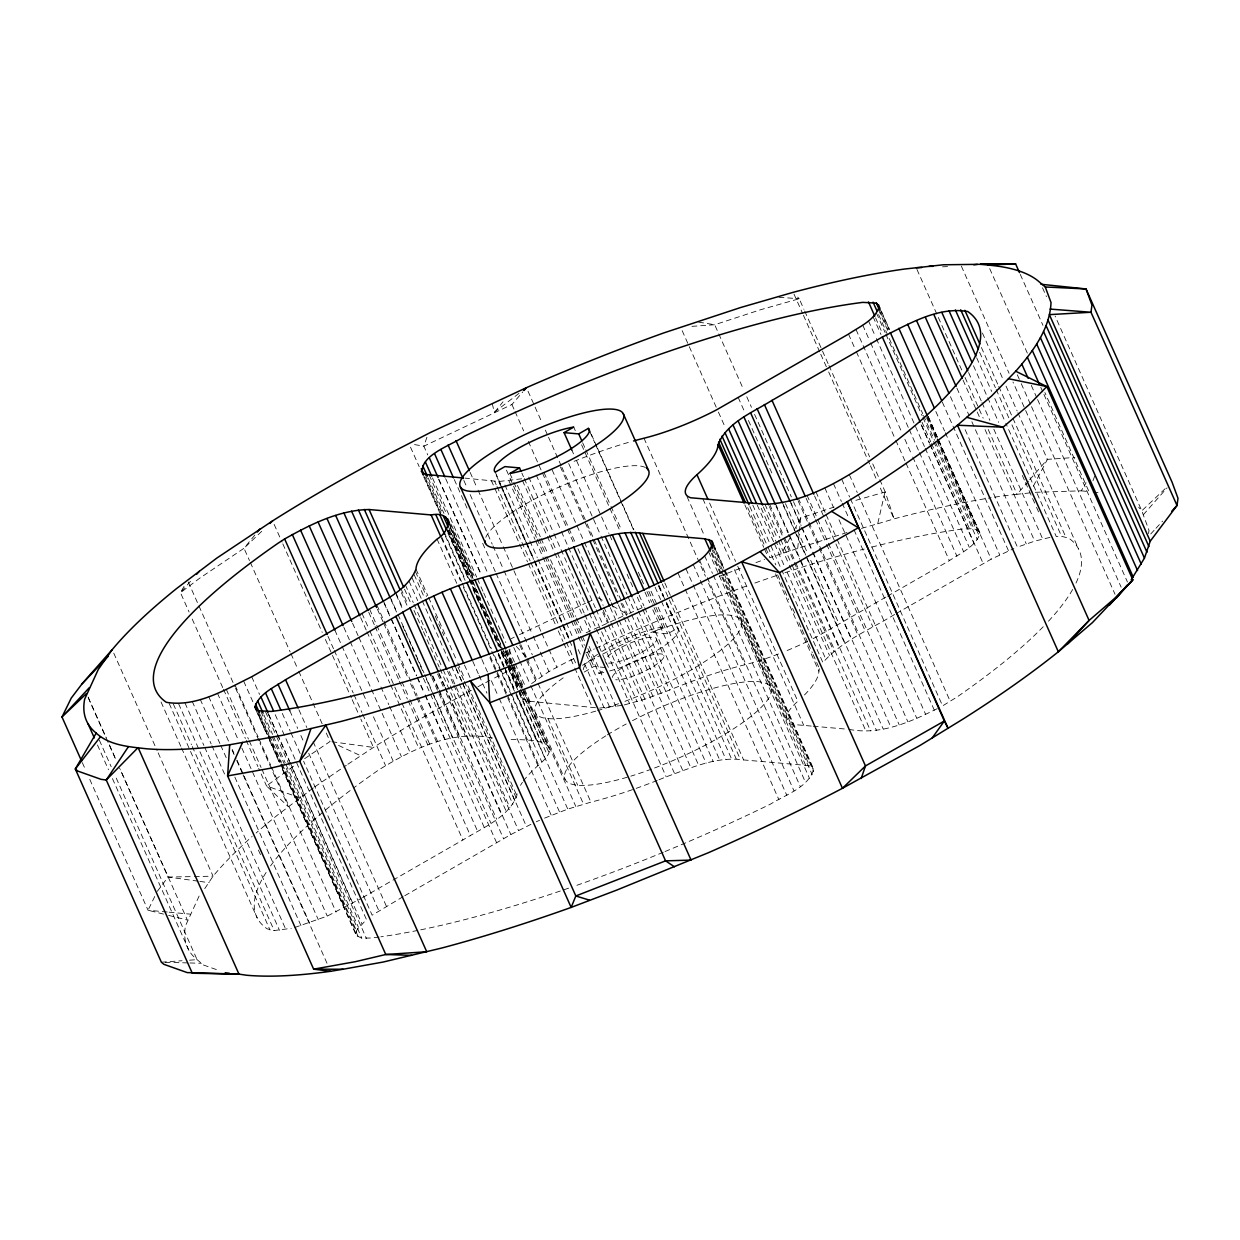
<?xml version="1.0" encoding="UTF-8"?>
<svg xmlns="http://www.w3.org/2000/svg" width="1240" height="1240" viewBox="0 0 1240 1240"><rect width="100%" height="100%" fill="white"/><g stroke="black" fill="none" stroke-linecap="round" stroke-linejoin="round"><path stroke-width="0.75" stroke-dasharray="5 3.75" d="M509.826 662.501L509.857 649.032M595.495 707.73L526.101 700.941L522.087 697.717L523.528 692.106M665.028 851.539A450.26 107.4 -24 0 0 770.49 804.109C785.462 794.732 808.402 787.632 813.688 769.188L724.64 569.175M797.723 548.39L799.226 533.185M799.413 531.278L800.73 517.979L792.128 498.666M1148.55 533.572L1148.999 530.348L1141.792 510.803L1055.116 316.107M362.591 897.574L462.892 839.976C482.081 827.948 507.966 818.059 516.863 795.693A164.409 39.215 -24 0 1 517.297 792.716M804.466 694.974A164.409 39.215 -24 0 0 818.912 671.212L819.423 668.654M861.459 528.395L877.703 523.776L884.973 492.063M379.115 937.053A450.26 107.4 -24 0 1 372.155 937.982L361.832 938.184L356.407 935.642L356.407 930.62L366.435 919.507L274.226 712.427M887.53 596.146L949.36 560.635C960.365 553.195 975.477 546.948 980.049 533.495L928.14 416.221M523.357 781.061A164.409 39.215 -24 0 1 537.928 765.654C569.346 739.458 529.154 739.707 509.439 739.536M426.917 437.255L423.847 446.183L427.754 454.956M1092.983 480.732L1095.649 473.463M154.752 896.489L148.041 910.238L166.764 914.918M199.113 896.055L185.535 925.722A525.962 125.457 -24 0 0 197.083 959.652L203.391 964.968L217.946 970.13M1033.339 486.189L1047.397 459.358L1012.987 382.06M789.725 538.393L781.464 553.707L769.668 557.752M794.313 529.883L800.73 517.979L836.148 506.4M183.97 586.458L180.467 592.689L189.084 612.018M204.74 888.63L213.063 876.199A525.962 125.457 -24 0 1 252.138 836.473M1035.229 492.311L1081.264 490.823L1086.101 482.794M157.279 891.343L168.097 877.052L192.448 876.602M494.729 412.083L503.006 401.822M254.882 534.998L244.017 548.266L199.485 578.351L180.467 592.689L190.495 581.296M894.613 614.451C870.31 629.564 842.099 640.538 822.91 662.594L781.929 570.555M414.532 444.587L423.847 446.183L511.918 404.519L522.815 391.887M1028.44 481.182L1017.063 494.279L1005.191 495.613A525.962 125.457 -24 0 0 992.852 497.457M1029.696 479.74L1047.397 459.358L1074.801 457.467M1143.264 514.802L1167.057 487.847M1150.736 533.96L1154.688 529.682M1155.99 528.271L1162.562 521.141M261.702 531.309L244.017 548.266L249.488 560.573M1165.182 488.684L1141.792 510.803L1138.692 507.253M531.604 683.596L548.933 671.568L565.285 662.796A450.26 107.4 -24 0 1 575.453 657.882M518.971 393.39L494.279 412.3L492.125 402.954M313.301 787.943L277.435 815.13A525.962 125.457 -24 0 0 256.106 832.986M314.774 786.842L346.286 765.312M293.477 766.212L266.507 785.928L288.346 806.76L259.981 743.039M304.606 758.694L330.057 741.505L325.361 730.964M347.882 764.243L373.442 747.425A525.962 125.457 -24 0 1 471.231 690.37M403.124 896.675L372.155 915.198L303.599 761.221M492.512 738.048C451.825 729.507 412.285 749.193 378.665 769.962A450.26 107.4 -24 0 0 353.989 787.648M850.423 498.79L942.617 705.886L957.094 696.942A450.26 107.4 -24 0 0 1043.367 626.587M885.856 597.107L817.269 636.476A91.295 21.778 -24 0 1 809.332 640.491M404.782 895.714L510.849 834.551L532.968 823.298M584.241 672.049L593.882 666.515L608.53 667.787L596.719 641.266M642.832 609.538L653.077 632.524L662.718 626.99L652.472 603.989M587.853 648.567L598.889 673.336L603.71 670.561M653.077 632.524L667.725 633.811L677.365 628.261L678.001 628.959A51.739 12.338 -24 0 1 656.766 650.628A51.739 12.338 -24 0 1 606.577 671.786M294.686 927.52L327.252 916.096L360.933 898.52M896.288 613.49L991.194 559.147L1013.871 548.591M848.904 729.337C880.726 735.723 911.586 721.525 939.316 707.637M511.329 638.662L514.244 637.159M514.615 667.693L493.303 678.606M519.452 634.663L585.606 603.198M586.132 632.788L627.316 614.218L622.589 603.601M536.269 821.779L539.586 820.291M587.357 602.423L594.425 599.308M544.577 818.121L567.781 809.1L590.922 802.14A164.409 39.215 -24 0 0 634.136 789.074M624.309 704.925L644.924 699.174L669.569 690.076A164.409 39.215 -24 0 1 744.853 664.764A91.295 21.778 -24 0 0 779.511 653.573M659.029 779.743A164.409 39.215 -24 0 0 666.206 776.829C690.804 768.01 716.937 755.982 743.628 759.934L805.69 765.343L809.658 765.964L813.688 769.188M1049.924 537.416L1034.718 541.12L1017.435 547.119L964.627 428.529M877.703 523.776L894.055 518.863A525.962 125.457 -24 0 1 991.054 497.736M855.863 500.34L885.251 491.986L894.055 518.863L879.082 485.228M847.013 532.503L781.464 553.707L760.972 507.687M266.12 872.449A450.26 107.4 -24 0 0 267.173 928.837L274.179 930.543L291.276 928.341M521.668 478.795L498.743 481.523L464.938 478.113M599.602 708.087L622.542 705.343M662.718 626.99L660.161 627.409A51.739 12.338 -24 0 0 602.284 651.248M598.889 673.336L601.447 672.917A51.739 12.338 -24 0 0 604.81 672.204M1029.82 492.9L1017.063 494.279L987.908 428.792M979.352 531.263L973.943 528.721L963.604 528.922A450.26 107.4 -24 0 0 871.488 547.15M161.355 962.209L182.032 960.737M189.55 960.194L197.083 959.652L115.118 775.589M691.966 326.353L714.689 324.74L760.74 309.69L799.211 298.747L803.908 309.287M942.54 266.801L948.182 266.6M1075.995 583.064A450.26 107.4 -24 0 0 1068.601 538.067L1061.58 536.362L1056.279 536.548L1005.841 423.274M194.324 876.556L213.063 876.199L157.899 752.308M811.285 726.067L791.554 724.331A91.295 21.778 -24 0 1 797.832 701.251L736.374 563.192M165.168 962.302L188.031 962.922M189.937 962.968L201.361 963.263M778.968 297.274L799.211 298.747L795.599 294.887M813.177 726.221L847.029 729.182M167.23 912.02L148.041 910.238L89.373 778.488M169.151 912.191L190.263 914.144M1081.264 490.823L1088.999 491.644L1044.87 392.522M331.933 741.768L373.442 747.425L360.84 719.107M198.028 881.144L168.097 877.052L119.598 768.149M199.888 881.408L209.25 882.694M698.647 322.121L714.689 324.74L743.628 389.748M168.64 915.384L187.38 920.065L120.389 769.621M300.111 797.894L266.507 785.928L258.679 768.366M338.536 745.442L360.577 755.656M597.943 597.757L604.469 601.415M612.638 605.988L627.316 614.218M516.259 646.35L529.015 660.222M1042.499 287.788L1046.436 296.639M1020.288 274.412L1042.964 325.345M989.706 268.63L1027.542 353.586M1040.779 387.329L1043.135 392.631M1043.925 394.413L1127.455 582.025M1031.293 385.392L1036.811 397.776M1037.601 399.543L1121.13 587.156M1017.312 374.79L1020.458 381.874M1021.249 383.64L1030.704 404.875M1031.494 406.643L1115.024 594.255M961.357 266.12L1009.066 373.287M982.421 333.033L1002.912 379.053M1006.059 386.136L1017.095 410.905M1017.885 412.688L1078.568 548.964M981.413 347.495L997.952 384.663M998.743 386.43L1012.135 416.516M1012.925 418.299L1065.718 536.874M979.631 352.3L995.395 387.686M996.185 389.469L1008.787 417.787M1011.933 424.855L1061.58 536.362M976.686 357.787L991.659 391.406M994.805 398.489L1005.051 421.507M973.477 365.738L998.696 422.375M1022.334 475.463L1024.705 480.779M1025.495 482.546L1035.741 505.548M1036.532 507.331L1038.888 512.632M968.611 372.574L981.212 400.892M982.002 402.659L989.876 420.36M993.829 429.211L1042.685 538.951M916.98 269.499L961.899 370.388M965.046 377.471L978.453 407.557M979.244 409.324L983.18 418.175M963.015 380.045L980.344 418.996M985.072 429.614L1034.718 541.12M956.893 388.104L968.719 414.656M971.865 421.739L1026.24 543.864M950.445 396.676L959.899 417.911M942.323 402.132L1008.508 550.808M935.859 411.494L944.539 430.962M945.314 432.729L999.688 554.854M881.64 311.798L889.529 329.499M879.966 308.714L889.421 329.949M928.032 416.671L980.049 533.495M928.14 417.555L936.82 437.022M937.611 438.789L991.194 559.147M880.369 311.969L888.259 329.654M926.869 416.392L936.324 437.627M937.115 439.394L977.306 529.666M878.494 309.737L887.949 330.971M926.559 417.71L979.352 536.284M878.587 314.572L922.715 413.68M923.505 415.446L934.541 440.231M935.316 441.998L973.943 528.721M876.432 313.038L885.112 332.522M885.887 334.288L922.141 415.695M922.932 417.477L977.306 539.601M875.564 317.858L882.648 333.793M922.048 422.282L930.729 441.75M931.504 443.517L969.339 528.472M921.738 425.521L929.613 443.222M930.403 444.989L983.196 563.58M873.068 316.774L880.958 334.474M921.134 424.746L929.024 442.447M929.814 444.214L973.943 543.322M868.465 320.85L875.564 336.769M876.355 338.551L924.42 446.509M925.211 448.275L969.339 547.398M862.745 325.159L869.845 341.093M870.62 342.86L908.455 427.815M909.245 429.582L918.701 450.818M919.491 452.585L963.62 551.707M856.034 329.608L862.343 343.759M863.133 345.526L901.744 432.264M904.89 439.332L911.989 455.266M912.779 457.033L956.908 556.156M848.501 334.087L855.585 350.006M856.375 351.772L895.001 438.511M895.776 440.278L905.231 461.512M906.021 463.279L949.36 560.635M804.698 311.054L828.149 363.754M828.94 365.506L869.612 456.847M872.743 463.884L878.99 477.927M879.78 479.694L885.251 491.986M793.988 294.082L802.652 313.55M803.443 315.317L819.981 352.486M820.771 354.253L827.87 370.187M828.661 371.954L869.627 463.993M870.418 465.76L875.936 478.16M849.4 474.858L857.274 492.559M858.065 494.326L950.259 701.406M841.759 479.322L849.632 497.023M833.497 483.709L841.371 501.41M842.162 503.177L848.47 517.343M853.988 529.728L934.355 710.257M824.817 487.893L833.482 507.361M839 519.746L925.676 714.442M815.92 491.784L825.375 513.019M826.166 514.786L836.411 537.804M837.202 539.571L916.794 718.332M814.572 495.954L872.882 626.929M807.023 495.271L907.897 721.835M806.14 498.31L814.804 517.778M815.595 519.544L825.84 542.546M826.63 544.329L865.241 631.052M798.343 498.294L899.217 724.857M798.08 500.712L807.535 521.947M808.325 523.73L818.571 546.732M819.346 548.499L857.971 635.236M746.759 396.769L751.456 407.309M754.571 414.346L791.337 496.899M790.097 500.774L801.118 525.558M801.908 527.326L812.154 550.343M812.944 552.11L890.955 727.322M790.748 502.96L800.994 525.977M801.784 527.744L812.029 550.746M812.82 552.529L851.43 639.251M738.188 397.42L745.271 413.354M748.433 420.438L772.071 473.541M785.462 503.626L796.499 528.395M797.289 530.178L807.535 553.179M810.681 560.263L839.046 623.984M782.456 502.65L883.314 729.197M783.355 505.532L794.39 530.317M795.181 532.084L805.427 555.086M806.217 556.869L844.827 643.591M775.605 503.874L800.033 558.744M800.823 560.511L876.479 730.422M776.038 506.091L787.865 532.642M788.656 534.409L799.676 559.193M800.466 560.961L839.077 647.683M769.73 504.417L783.913 536.269M784.703 538.052L794.949 561.054M795.739 562.821L870.604 730.964M769.358 506.54L833.977 651.682M764.971 504.262L779.945 537.896M780.72 539.663L790.965 562.681M791.755 564.448L865.83 730.825M763.344 506.835L777.542 538.702M778.317 540.47L788.562 563.471M789.353 565.254L829.545 655.511M682.171 330.692L717.635 410.347M718.425 412.114L725.524 428.032M757.284 505.176L773.837 542.345M774.628 544.128L784.083 565.363M787.23 572.446L825.84 659.168M752.773 505.068L770.102 544.004M770.893 545.786L781.138 568.788M749.828 506.478L767.173 545.414M767.963 547.181L775.837 564.882M747.705 507.594L765.049 546.53M765.839 548.297L769.777 557.148M777.65 574.849L783.959 589M784.75 590.783L788.687 599.618M792.624 608.468L794.995 613.784M798.932 622.635L801.304 627.952M802.079 629.718L807.596 642.103M808.387 643.87L812.324 652.721M813.115 654.488L818.632 666.888M744.837 504.851L763.747 547.321M764.538 549.087L767.684 556.171M775.574 573.872L818.912 671.212M709.575 503.021L735.583 561.425M702.894 498.852L731.275 562.572M734.421 569.656L803.768 725.415M713.605 544.407L723.85 567.409M714.628 547.786L724.082 569.021M724.873 570.788L812.34 767.25M712.783 545.166L723.029 568.183M723.819 569.951L813.657 771.714M713.527 550.033L809.658 765.964M711.373 548.25L720.827 569.486M721.618 571.253L812.246 774.798M687.007 496.604L704.336 535.54M712.225 553.241L786.3 719.603M711.14 552.962L805.69 765.343M740.978 620.667L770.644 687.286M708.629 551.784L809.488 778.332M704.599 555.706L712.473 573.407M713.264 575.174L805.457 782.254M699.391 559.907L706.49 575.841M707.265 577.607L800.265 786.47M643.994 438.216L705.452 576.275M708.598 583.343L744.853 664.764M693.129 564.308L794.003 790.857M685.968 568.788L786.827 795.336M678.063 573.236L684.371 587.388M685.162 589.171L778.937 799.785M664.826 582.939L670.344 595.339M671.135 597.107L743.628 759.934M662.253 583.947L740.264 759.175M658.936 585.373L663.663 595.99M666.826 603.074L736.173 758.818M591.356 434.372L596.874 446.757M597.664 448.524L633.888 529.899M659.091 586.505L665.4 600.656M666.19 602.423L678.001 628.959M589.946 431.907L594.673 442.525M595.448 444.292L619.876 499.131M620.651 500.898L634.043 530.968M658.471 585.807L663.183 596.425M666.345 603.508L677.365 628.261M655.123 587.202L660.641 599.587M661.432 601.369L731.554 758.896M651.031 591.232L725.896 759.376M582.661 442.757L585.017 448.058M585.807 449.825L610.22 504.664M611.01 506.432L621.255 529.433M648.814 591.356L667.725 633.811M573.717 427.087L575.283 430.637M581.591 444.788L609.15 506.695M609.941 508.462L620.186 531.464M638.306 572.152L640.662 577.452M641.452 579.235L643.808 584.536M646.97 591.604L651.682 602.221M644.971 592.131L649.698 602.749M652.845 609.832L719.836 760.275M639.158 595.2L643.886 605.818M644.676 607.585L713.232 761.562M656.611 639.53L664.02 656.193M571.95 450.321L573.515 453.856M576.678 460.939L608.964 533.464M609.755 535.231L612.111 540.547M627.083 574.151L634.167 590.07M637.314 597.153L642.041 607.771M632.865 598.657L637.593 609.274M638.383 611.041L706.149 763.251M568.695 463.512L600.222 534.316M601.013 536.083L627.006 594.487M627.796 596.269L634.105 610.421M637.251 617.505L669.569 690.076M625.379 600.718L630.896 613.103M631.687 614.87L698.663 765.312M528.023 391.204L534.332 405.371M535.107 407.139L542.206 423.072M545.352 430.14L547.724 435.457M548.514 437.224L561.115 465.543M561.906 467.31L586.334 522.179M587.125 523.947L621.798 601.834M560.371 466.829L591.883 537.633M592.673 539.4L617.892 596.037M621.038 603.12L626.557 615.505M627.347 617.272L661.23 693.393M618.357 604.903L623.085 615.521M623.875 617.288L690.851 767.731M552.125 469.882L583.637 540.671M584.428 542.454L610.437 600.857M611.227 602.625L618.311 618.558M619.101 620.326L652.984 696.431M610.282 607.646L615.8 620.031M616.59 621.798L682.775 770.474M544.05 472.626L574.787 541.648M577.933 548.731L603.152 605.368M603.942 607.135L610.25 621.302M611.041 623.069L644.924 699.174M511.918 404.519L514.259 409.789M515.05 411.541L523.652 430.869M528.349 441.409L541.632 471.278M542.423 473.029L566.664 527.481M567.439 529.247L573.702 543.29M602.826 612.452L607.554 623.069M608.344 624.851L674.544 773.512M536.238 475.044L560.666 529.899M561.457 531.681L567.765 545.832M568.54 547.6L595.339 607.786M596.13 609.553L603.214 625.487M604.004 627.254L637.096 701.592M594.487 615.769L666.206 776.829M528.751 477.106L553.179 531.96M553.97 533.743L560.279 547.894M561.054 549.661L588.644 611.615M589.434 613.382L595.727 627.548M596.518 629.316L629.625 703.654M521.9 473.2L523.466 476.733M524.257 478.516L548.669 533.355M549.46 535.122L556.543 551.04M557.333 552.808L584.118 612.947M584.908 614.73L591.991 630.649M606.484 664.129L604.996 660.796A28.086 6.696 -24 0 1 641.964 638.957A28.086 6.696 -24 0 1 647.171 649A28.086 6.696 -24 0 1 605.802 662.346M522.458 480.562L553.986 551.351M554.776 553.118L581.56 613.304M584.722 620.388L589.45 631.005M517.437 485.398L540.284 536.718M541.074 538.501L547.382 552.653M550.529 559.736L575.747 616.373M576.538 618.14L583.621 634.074M589.139 646.458L615.939 706.63M509.888 473.432L513.034 480.515M513.825 482.282L538.238 537.121M539.028 538.889L546.111 554.807M546.902 556.574L574.476 618.496M575.251 620.264L584.707 641.483M506.463 470.161L536.378 537.385M537.168 539.152L544.267 555.071M545.042 556.837L572.616 618.76M573.407 620.527L579.7 634.679M580.49 636.446L584.428 645.296M587.574 652.364L593.882 666.515M509.005 480.981L535.014 539.385M535.804 541.152L577.561 634.957M578.351 636.74L583.079 647.357M586.226 654.441L609.879 707.529M504.913 485.011L537.23 557.566M538.021 559.349L565.595 621.287M566.386 623.054L573.469 638.988M578.197 649.605L580.568 654.921M584.505 663.772L604.206 708.025M495.24 472.161L500.743 484.546M501.534 486.312L525.946 541.152M526.736 542.918L533.82 558.837M534.611 560.604L562.185 622.527M562.976 624.293L570.059 640.212M496.171 474.998L526.892 544.004M527.682 545.771L569.423 639.53M498.743 481.523L500.309 485.072M501.1 486.839L533.402 559.411M534.192 561.178L561.782 623.131M562.572 624.898L572.028 646.133M494.636 481.182L496.202 484.716M496.992 486.483L530.1 560.821M530.875 562.604L558.465 624.542M559.255 626.308L576.585 665.245M491.272 480.407L518.847 542.361M519.638 544.128L527.527 561.829M528.302 563.596L555.101 623.782M558.248 630.865L562.976 641.483M563.766 643.25L574.011 666.252M574.802 668.034L592.131 706.971M470.161 472.425L477.245 488.358M478.036 490.125L502.464 544.995M503.254 546.763L541.074 631.718M541.865 633.485L548.173 647.652M548.964 649.419L556.837 667.12M463.838 480.423L466.984 487.49M470.131 494.574L492.203 544.128M492.993 545.91L503.239 568.912M504.014 570.679L532.394 634.4M533.185 636.167L539.478 650.333M540.268 652.101L548.933 671.568M454.305 479.586L468.488 511.438M482.67 543.306L495.271 571.625M496.062 573.392L532.317 654.813M533.107 656.58L541.771 676.048M520.784 644.614L526.303 657.014M527.077 658.781L537.323 681.783M538.114 683.55L590.922 802.14M445.671 478.671L488.235 574.244M519.746 645.048L535.51 680.435M548.018 718.611L577.685 785.245M438.898 479.338L481.446 574.911M513.763 647.482L519.265 659.866M519.7 660.75L530.302 684.65M530.736 685.519L583.529 804.109M438.712 479.555L480.95 574.414M432.496 477.943L476.64 577.065M477.416 578.832L482.933 591.232M483.724 592.999L493.969 616.001M494.76 617.768L505.796 642.553M508.943 649.636L514.461 662.021M515.251 663.788L525.496 686.805M535.463 712.985L565.13 779.619M429.211 475.013L446.539 513.949M451.267 524.567L474.13 575.887M507.222 650.225L512.74 662.625M513.531 664.392L523.776 687.394M524.551 689.161L530.069 701.561M449.392 522.521L473.82 577.375M506.447 650.675L575.794 806.434M448.71 523.063L473.137 577.933M505.455 650.489L510.973 662.889M511.764 664.656L522.009 687.658M522.784 689.44L549.583 749.611M450.632 527.837L472.704 577.39M505.796 651.729L546.778 743.768M428.172 477.943L443.936 513.345M450.244 527.511L473.091 578.832M505.409 651.403L521.947 688.572M425.243 474.393L442.571 513.329M447.996 525.714L475.68 587.667M476.361 589.434L480.407 598.284M484.236 607.12L486.7 612.452M487.397 614.203L491.428 623.069M495.271 631.904L497.736 637.221M498.433 638.988L500.898 644.304M503.936 651.372L548.855 752.261M449.655 530.193L470.921 577.98M471.712 579.746L500.867 645.234M501.657 647.001L508.757 662.935M509.547 664.702L519.777 687.72M520.567 689.486L544.221 742.574M425.196 477.478L440.944 512.88M448.834 530.581L470.1 578.367M470.89 580.134L507.935 663.322M508.726 665.089L518.971 688.107M422.561 473.107L440.68 513.81M447.779 529.744L469.046 577.53M469.836 579.297L507.656 664.253M508.446 666.035L518.692 689.037M519.482 690.804L523.419 699.654M410.518 447.175L419.182 466.643M423.91 477.276L440.123 513.654M447.562 530.364L507.114 664.097M507.904 665.865L518.15 688.866M518.925 690.634L522.087 697.717M446.446 528.674L468.518 578.228M469.293 579.995L498.464 645.482M501.611 652.566L507.129 664.95M507.92 666.732L518.165 689.735M518.94 691.501L547.321 755.222M447.888 532.952L468.379 578.971M473.107 589.589L498.325 646.226M501.471 653.31L540.872 741.799M498.433 653.341L503.952 665.725M504.742 667.507L514.988 690.51M515.763 692.277L567.781 809.1M444.091 531.913L465.372 579.7M498.464 654.038L503.982 666.423M504.773 668.189L514.228 689.44M517.375 696.508L544.964 758.462M445.377 536.13L465.078 580.382M498.17 654.72L536.796 741.443M441.75 537.168L461.45 581.421M462.225 583.188L491.396 648.675M494.543 655.759L500.061 668.143M500.851 669.91L511.097 692.928M511.872 694.695L541.818 761.949M441.378 537.958L460.288 580.429M463.45 587.512L491.025 649.466M491.815 651.232L532.007 741.505M490.219 656.317L506.772 693.486M507.563 695.253L559.566 812.06M437.069 539.106L456.769 583.358M489.862 657.696L537.928 765.654M481.911 659.556L487.429 671.956M491.365 680.807L498.449 696.725M499.239 698.507L551.257 815.316M472.765 661.292L478.284 673.677M479.074 675.443L486.948 693.144M464.473 664.996L470.782 679.163M415.989 569.129L427.815 595.681M428.591 597.447L456.971 661.168M457.762 662.935L464.845 678.869M467.992 685.952L516.863 795.693M415.478 571.702L426.514 596.486M435.178 615.955L443.843 635.423M458.041 667.275L463.543 679.675M464.334 681.442L516.351 798.25M456.305 668.887L461.822 681.271M462.613 683.038L526.442 826.413M414.144 574.585L424.39 597.603M455.917 668.391L515.019 801.133M412.006 577.763L421.461 598.997M422.236 600.764L450.616 664.485M451.407 666.252L458.49 682.186M459.281 683.953L512.864 804.31M409.061 581.188L417.725 600.656M449.252 671.46L509.919 807.736M447.578 671.135L453.096 683.534M453.887 685.302L518.49 830.428M405.356 584.846L413.23 602.532M414.021 604.314L442.401 668.019M443.176 669.802L506.23 811.394M404.535 589.186L410.828 603.337M413.989 610.421L422.654 629.889M423.445 631.656L439.208 667.058M439.999 668.825L469.945 736.095M439.131 673.49L444.649 685.875M445.439 687.658L510.849 834.551M400.923 588.675L408.022 604.609M438.759 673.63L444.276 686.03M445.052 687.797L501.797 815.238M401.341 592.581L407.635 606.732M437.581 673.986L443.099 686.386M446.261 693.455L465.171 735.94M395.824 592.673L402.907 608.592M432.853 675.846L438.371 688.246M439.161 690.014L496.682 819.221M396.242 594.89L402.55 609.042M432.496 676.312L459.296 736.482M431.846 677.675L503.564 838.736M390.073 596.765L397.172 612.7M397.963 614.466L423.956 672.87M424.746 674.638L431.846 690.572M432.636 692.339L490.947 823.313M390.988 599.649L396.506 612.033M402.799 626.2L405.17 631.501M405.961 633.284L411.479 645.668M412.269 647.435L416.206 656.286M416.996 658.053L422.499 670.452M426.452 679.303L452.445 737.707M423.429 678.327L429.738 692.478M430.528 694.261L496.713 842.921M383.47 601.106L390.569 617.039M391.36 618.807L416.578 675.443M417.368 677.211L424.452 693.144M425.243 694.912L484.344 827.654M384.137 603.291L416.439 675.862M417.229 677.629L424.328 693.563M425.103 695.33L444.804 739.582M376.929 605.12L383.238 619.287M384.028 621.054L417.121 695.392M417.911 697.159L477.803 831.684M377.456 609.305L382.959 621.705M383.749 623.472L407.402 676.56M410.549 683.643L416.067 696.043M416.857 697.81L436.558 742.047M369.66 609.305L401.186 680.093M401.977 681.876L409.061 697.794M409.851 699.577L470.534 835.853M368.776 612.327L374.294 624.728M375.069 626.495L398.722 679.597M399.497 681.365L407.387 699.066M408.177 700.832L427.878 745.085M362.018 613.428L369.117 629.362M369.908 631.129L462.892 839.976M360.67 617.597L366.188 629.982M366.978 631.764L389.825 683.085M390.615 684.852L418.981 748.572M352.563 623.255L358.081 635.639M358.872 637.422L380.137 685.208M380.928 686.976L388.817 704.677M389.593 706.443L410.084 752.463M343.883 627.44L349.401 639.825M350.192 641.607L370.683 687.626M371.458 689.394L401.404 756.648M334.831 630.06L341.139 644.211M341.93 645.978L370.295 709.699M373.442 716.782L393.142 761.034M327.98 636.29L333.498 648.691M334.288 650.457L353.199 692.928M353.989 694.71L361.863 712.396M362.654 714.178L385.516 765.499M274.149 524.412L282.038 542.113M282.813 543.88L322.214 632.385M325.376 639.468L331.685 653.62M332.46 655.386L351.385 697.872M352.16 699.639L360.05 717.34M250.279 562.325L290.16 651.914M290.951 653.666L297.988 669.476M298.762 671.243L322.229 723.943M298.933 709.807L306.807 727.508M313.115 741.675L386.399 906.27M289.819 710.753L297.693 728.454M300.855 735.521L304.002 742.605M308.729 753.222L378.867 910.749M282.317 713.418L290.207 731.12M290.981 732.902L300.452 754.137M268.847 714.721L276.721 732.421M277.512 734.189L289.339 760.74M290.113 762.507L361.832 923.583M251.704 676.777L259.579 694.478M268.258 713.946L276.923 733.413M277.714 735.181L352.563 903.324M265.562 711.869L275.807 734.886M276.597 736.653L366.435 938.432M263.903 714.922L272.567 734.39M273.358 736.157L285.185 762.708M285.96 764.476L358.469 927.303M260.958 711.62L271.204 734.638M271.994 736.405L361.832 938.184M260.276 714.689L268.94 734.158M269.731 735.925L281.542 762.476M282.333 764.243L356.407 930.62M257.594 710.691L280.457 762.011M281.232 763.793L358.469 937.238M243.706 681.21L253.177 702.445M258.679 714.845L267.36 734.312M268.135 736.08L279.961 762.631M280.752 764.398L344.581 907.757M258.013 713.946L267.468 735.181M268.258 736.947L279.279 761.732M282.441 768.816L355.725 933.41M256.339 710.861L266.585 733.863M269.731 740.947L279.186 762.182M282.333 769.265L356.407 935.642M235.213 685.503L258.06 736.824M258.85 738.606L270.676 765.142M271.452 766.925L336.071 912.051M188.263 581.979L234.763 686.402M235.538 688.185L259.191 741.272M226.393 689.548L248.45 739.102M249.24 740.869L261.067 767.421M261.857 769.188L327.252 916.096M192.2 619.039L222.704 687.549M223.495 689.316L245.396 738.498M246.171 740.249L257.904 766.599M217.465 693.238L238.746 741.024M241.893 748.107L318.339 919.785M208.661 696.493L229.152 742.512M232.299 749.596L233.879 753.13M237.026 760.213L309.535 923.041M232.066 750.045L236.019 758.896M236.794 760.663L242.312 773.062M243.102 774.83L327.422 964.209M200.183 699.236L219.883 743.489M220.674 745.255L226.192 757.64M234.856 777.124L301.041 925.784M192.216 701.406L211.141 743.876M211.916 745.659L224.533 773.977M258.416 850.082L260.788 855.383M184.977 702.941L203.887 745.426M204.678 747.193L285.851 929.488M178.622 703.808L279.496 930.357M173.321 703.995L191.441 744.697M192.231 746.464L274.179 930.543M169.183 703.483L270.041 930.031M161.06 702.011L180.761 746.263M181.552 748.03L257.207 917.941M113.77 653.186L157.108 750.541M88.087 697.05L106.206 737.754M109.368 744.837L116.451 760.771M88.319 697.872L116.483 761.112M99.355 740.187L111.182 766.739M97.464 744.961L108.5 769.745M112.437 778.596L188.883 950.274M82.336 762.678L85.467 769.699M603.183 610.235L608.421 622.712M632.509 720.657A112.654 26.877 -24 0 1 770.831 687.689A112.654 26.877 -24 0 1 653.232 768.49M651.558 769.11A112.654 26.877 -24 0 1 630.804 776.163M627.223 777.232A112.654 26.877 -24 0 1 605.802 735.832M607.352 734.855A112.654 26.877 -24 0 1 626.231 723.974M583.265 669.755A51.739 12.338 -24 0 1 597.556 654.364M612.405 677.458A28.086 6.696 -24 0 1 647.311 656.224A28.086 6.696 -24 0 1 657.804 663.447A28.086 6.696 -24 0 1 615.722 679.737M485.801 537.339A89.296 21.297 -24 0 1 562.557 485.6A89.296 21.297 -24 0 1 646.49 468.146M602.841 654.023A112.654 26.877 -24 0 1 741.163 621.054A112.654 26.877 -24 0 1 623.565 701.856M618.558 703.7A112.654 26.877 -24 0 1 597.556 710.613M595.774 711.125A112.654 26.877 -24 0 1 564.262 677.071M582.49 665.307A112.654 26.877 -24 0 1 599.679 655.681M1072.662 589.465A450.26 107.4 -24 0 1 1048.249 621.457M663.276 852.268A450.26 107.4 -24 0 1 575.608 885.732M568.587 888.166A450.26 107.4 -24 0 1 419.585 930.047M417.787 930.418A450.26 107.4 -24 0 1 380.882 936.804M270.537 865.938A450.26 107.4 -24 0 1 352.517 788.749M585.698 653A450.26 107.4 -24 0 1 594.286 648.97M596.006 648.163A450.26 107.4 -24 0 1 747.782 585.575M754.865 583.048A450.26 107.4 -24 0 1 777.65 575.159M784.951 572.725A450.26 107.4 -24 0 1 864.187 549.041M657.231 780.456A164.409 39.215 -24 0 1 635.888 788.454M520.505 785.308A164.409 39.215 -24 0 1 522.443 782.332M807.705 641.282A91.295 21.778 -24 0 1 784.517 651.589M574.089 461.327A164.409 39.215 -24 0 1 631.764 441.456M477.974 686.728A525.962 125.457 -24 0 1 489.878 680.404M629.068 613.443A525.962 125.457 -24 0 1 641.421 608.081M719.169 576.368A525.962 125.457 -24 0 1 740.218 568.4M755.935 562.619A525.962 125.457 -24 0 1 764.6 559.488M1093.029 492.032A525.962 125.457 -24 0 1 1098.857 492.761"/><path stroke-width="1.5" d="M422.793 474.703C417.43 455.436 452.461 445.098 464.411 436.248A450.26 107.4 -24 0 1 862.745 302.374L876.432 303.118L880.059 308.249M229.71 744.744L227.602 775.93L313.642 969.168L330.569 971.292L343.046 969.246L383.175 962.038L441.704 948.042A525.962 125.457 -24 0 0 571.159 907.416L616.745 890.087L708.458 852.686A525.962 125.457 -24 0 0 842.456 788.299L919.956 745.472L962.333 719.479A525.962 125.457 -24 0 0 1058.34 651.775L1092.456 622.573L1132.833 579.808L1046.808 386.57L1015.73 371.24L991.582 396.025L957.466 425.227A525.962 125.457 -24 0 1 861.459 492.931L819.315 518.925L741.597 561.751A525.962 125.457 -24 0 1 607.585 626.138L515.654 664.253L470.301 680.853A525.962 125.457 -24 0 1 340.845 721.494L282.612 735.243L229.71 744.744A525.962 125.457 -24 0 1 145.901 748.712C128.727 746.728 109.492 745.411 96.209 733.104A525.962 125.457 -24 0 1 84.661 699.159L98.255 669.507L112.189 649.652A525.962 125.457 -24 0 1 176.56 588.566L216.829 558.077L272.583 520.878A525.962 125.457 -24 0 1 392.445 452.058L430.404 432.496L526.442 387.671A525.962 125.457 -24 0 1 663.741 332.94L740.73 307.489L793.197 292.315A525.962 125.457 -24 0 1 904.332 269.065L943.361 264.787L1015.591 263.872L1019.497 272.645M718.053 444.664C726.935 422.298 752.835 412.409 772.009 400.381L882.337 337.032C908.44 324.291 937.812 306.327 967.727 311.519A450.26 107.4 -24 0 1 856.236 470.394C828.754 487.429 797.878 503.285 764.971 504.262L690.696 497.767A91.295 21.778 -24 0 1 696.973 474.703A164.409 39.215 -24 0 0 718.053 444.664L744.046 503.068M1015.73 371.24C1032.688 351.803 1049.784 329.437 1051.024 302.576L1045.274 286.983L1037.818 280.705A525.962 125.457 -24 0 0 988.14 265.081L980.39 264.275L1015.591 263.872L988.14 265.081M1131.206 579.746L1144.443 558.124L1150.24 541.183L1177.024 505.486L1178 498.31L1172.063 482.174L1086.023 288.951L1040.934 284.255M254.851 706.862C259.423 693.408 274.536 687.162 285.541 679.721L395.854 616.373C425.041 598.346 456.832 584.304 490.048 575.593A164.409 39.215 -24 0 0 565.332 550.281C589.93 541.462 616.079 529.433 642.769 533.386L704.832 538.796L711.481 540.702L712.814 542.639C707.544 561.085 684.604 568.168 669.615 577.546A450.26 107.4 -24 0 1 271.297 711.435L257.594 710.691L254.851 706.862L256.432 710.396M861.211 778.441L865.474 765.933L779.449 572.694L760.492 551.939M310.961 728.546L299.755 761.267L385.779 954.505L411.556 955.343M242.498 742.45L227.602 775.93L269.467 768.413L299.755 761.267L325.872 725.199L426.731 951.746L385.779 954.505L355.508 961.651L313.642 969.168L343.046 969.246M96.209 733.104L75.315 768.971L161.355 962.209L163.866 964.317L187.194 972.594L238.963 974.113L246.76 975.26A525.962 125.457 -24 0 0 330.569 971.292M128.417 746.666L106.252 779.991L192.293 973.23L238.963 974.113L138.105 747.565L106.252 779.991L101.168 779.371L77.826 771.094L75.315 768.971L100.487 736.715M932.232 737.924L944.353 720.998L847.168 501.657L948.042 728.221L944.353 720.998L865.474 765.933L842.456 788.299L741.597 561.751L779.449 572.694L858.312 527.76L831.621 511.361M112.189 649.652L82.057 683.829L71.238 698.105L62 716.999L81.546 760.926M1127.129 585.171L1116.604 597.804M257.3 532.053L259.718 529.108M524.024 390.476L526.442 387.671L523.451 389.965M196.742 574.182L199.253 571.33M1067.702 643.886L1089.092 620.434L1115.024 598.083L1132.833 579.808L1109.32 605.26M1171.769 511.175L1177.024 505.486L1090.983 312.248L1091.959 305.087L1086.023 288.951L1045.274 286.983M89.404 687.596L62 716.999L86.506 693.517M82.057 683.829L108.376 656.13M269.855 523.482L272.583 520.878M284.642 538.951L277.806 543.399A450.26 107.4 -24 0 0 166.3 702.289C196.215 707.482 225.587 689.502 251.704 676.777L362.018 613.428C381.207 601.4 407.092 591.495 415.989 569.129A164.409 39.215 -24 0 1 437.069 539.106C452.026 529.914 452.832 510.787 431.132 514.941L369.071 509.532C338.815 510.089 310.527 524.458 284.642 538.951L327.19 634.524M571.95 450.321L564.076 432.636L573.717 427.087L571.159 427.506A51.739 12.338 -24 0 0 518.49 448.229A51.739 12.338 -24 0 0 494.605 471.464L495.24 472.161L504.882 466.612L519.529 467.899L521.11 471.433M519.529 467.899L509.888 473.432L512.446 473.014A51.739 12.338 -24 0 0 565.115 452.29A51.739 12.338 -24 0 0 589 429.055L588.365 428.374L578.724 433.907L564.076 432.636M973.741 264.787L977.275 264.399M916.19 267.731L921.847 267.53M928.962 266.352L932.774 266.321M1050.125 309.086L1090.983 312.248L1049.366 314.635L1150.24 541.183M463.062 477.958L425.243 474.393L421.213 471.169M225.215 972.718L229.292 973.23M1008.461 378.712L1046.808 386.57L1028.983 404.844L1003.052 427.196L957.466 425.227L1058.34 651.775L1089.092 620.434L1003.052 427.196L966.843 417.338M589.372 900.116L575.825 895.977L489.8 702.739L470.301 680.853L571.159 907.416L575.825 895.977L665.57 860.855L691.068 860.095L590.193 633.532L579.545 667.616L665.57 860.855L674.452 866.791M1048.048 320.044L1148.922 546.592M1046.126 325.686L1146.985 552.25M1043.584 331.576L1144.443 558.124M1040.422 337.668L1141.296 564.216M1036.671 343.992L1137.545 570.539M1032.315 350.517L1133.19 577.065M1027.371 357.244L1039.197 383.78M1021.837 364.157L1028.146 378.308M964.86 310.326L979.832 343.961M960.721 309.814L978.05 348.75M955.404 310L975.896 356.019M949.049 310.868L971.912 362.188M941.811 312.403L967.82 370.806M933.86 314.557L962.224 378.278M925.365 317.316L956.102 386.338M916.562 320.571L948.879 393.142M907.649 324.26L941.532 400.365M898.83 328.305L934.293 407.945M890.32 332.584L927.365 415.772M876.432 303.118L879.594 310.186M873.068 302.173L877.005 311.023M868.465 301.925L874.774 316.091M882.337 337.032L920.158 421.988M772.009 400.381L813.781 494.186M764.367 404.504L805.349 496.543M757.097 408.673L797.289 498.945M750.557 412.703L789.957 501.193M743.954 417.043L781.789 501.999M738.218 421.135L775.248 504.324M733.104 425.118L768.568 504.773M728.671 428.963L762.569 505.068M724.982 432.621L756.493 503.409M722.037 436.046L751.982 503.3M719.882 439.224L749.053 504.711M718.549 442.107L745.349 502.278M696.973 474.703L708.009 499.472M711.481 540.702L713.837 546.003M708.8 539.415L712.736 548.266M704.832 538.796L710.35 551.18M623.255 413.68L648.474 470.317M642.769 533.386L664.036 581.173M639.406 532.626L661.462 582.18M635.298 532.27L658.146 583.606M588.365 428.374L589.946 431.907M630.695 532.332L654.332 585.435M625.022 532.828L649.466 587.698M578.724 433.907L581.87 440.99M618.962 533.712L644.18 590.349M612.359 535.014L638.368 593.418M605.275 536.703L632.075 596.874M597.804 538.764L624.588 598.936M589.976 541.183L617.567 603.12M581.917 543.926L609.491 605.864M573.671 546.964L601.245 608.918M565.332 550.281L593.712 614.001M455.964 440.572L469.371 470.657M448.074 445.021L463.047 478.64M460.35 486.855L485.568 543.492M440.913 449.5L453.514 477.818M490.048 575.593L519.994 642.847M434.651 453.887L444.896 476.904M429.443 458.103L438.107 477.571M482.654 577.561L512.601 644.816M425.413 462.024L431.721 476.175M447.671 518.785L449.236 522.335M474.92 579.886L505.657 648.908M445.904 517.22L449.066 524.288M422.654 465.558L427.382 476.175M443.346 516.026L448.074 526.644M421.243 468.627L423.615 473.943M440.014 515.251L446.307 529.418M466.907 582.537L497.643 651.574M435.922 514.894L444.587 534.363M431.132 514.941L440.588 536.192M458.707 585.513L489.443 654.534M450.384 588.768L481.12 657.789M442.029 592.255L471.975 659.525M433.736 595.975L463.683 663.23M425.584 599.865L455.529 667.12M417.632 603.88L446.788 669.368M369.071 509.532L403.744 587.419M409.975 608.003L438.34 671.724M364.297 509.392L399.761 589.031M358.422 509.935L395.467 593.123M402.69 612.188L431.055 675.893M351.587 511.159L390.197 597.882M395.854 616.373L422.639 676.56M343.945 513.019L383.346 601.524M335.683 515.499L376.666 607.538M327.004 518.521L367.986 610.561M318.106 522.025L359.879 615.831M309.225 525.915L351.772 621.488M300.545 530.1L343.092 625.673M292.284 534.471L334.831 630.06M285.541 679.721L298.142 708.04M277.993 684.201L289.819 710.753M271.281 688.65L280.752 709.885M265.562 692.958L273.451 710.659M260.958 697.019L268.057 712.954M257.594 700.755L263.113 713.155M255.549 704.057L259.486 712.907M88.009 723.726L94.318 737.878M878.494 304.714L879.176 306.947C874.603 320.385 859.506 326.632 848.501 334.087L716.41 409.929A91.295 21.778 -24 0 1 643.994 438.216A164.409 39.215 -24 0 0 633.547 440.96M573.5 640.909L579.545 667.616L489.8 702.739L488.126 674.327M646.49 468.146A89.296 21.297 -24 0 1 576.817 525.853A89.296 21.297 -24 0 1 484.979 540.702M499.999 487.568A89.296 21.297 -24 0 0 623.829 416.454A89.296 21.297 -24 0 0 501.58 446.757A89.296 21.297 -24 0 0 499.999 487.568"/></g></svg>
